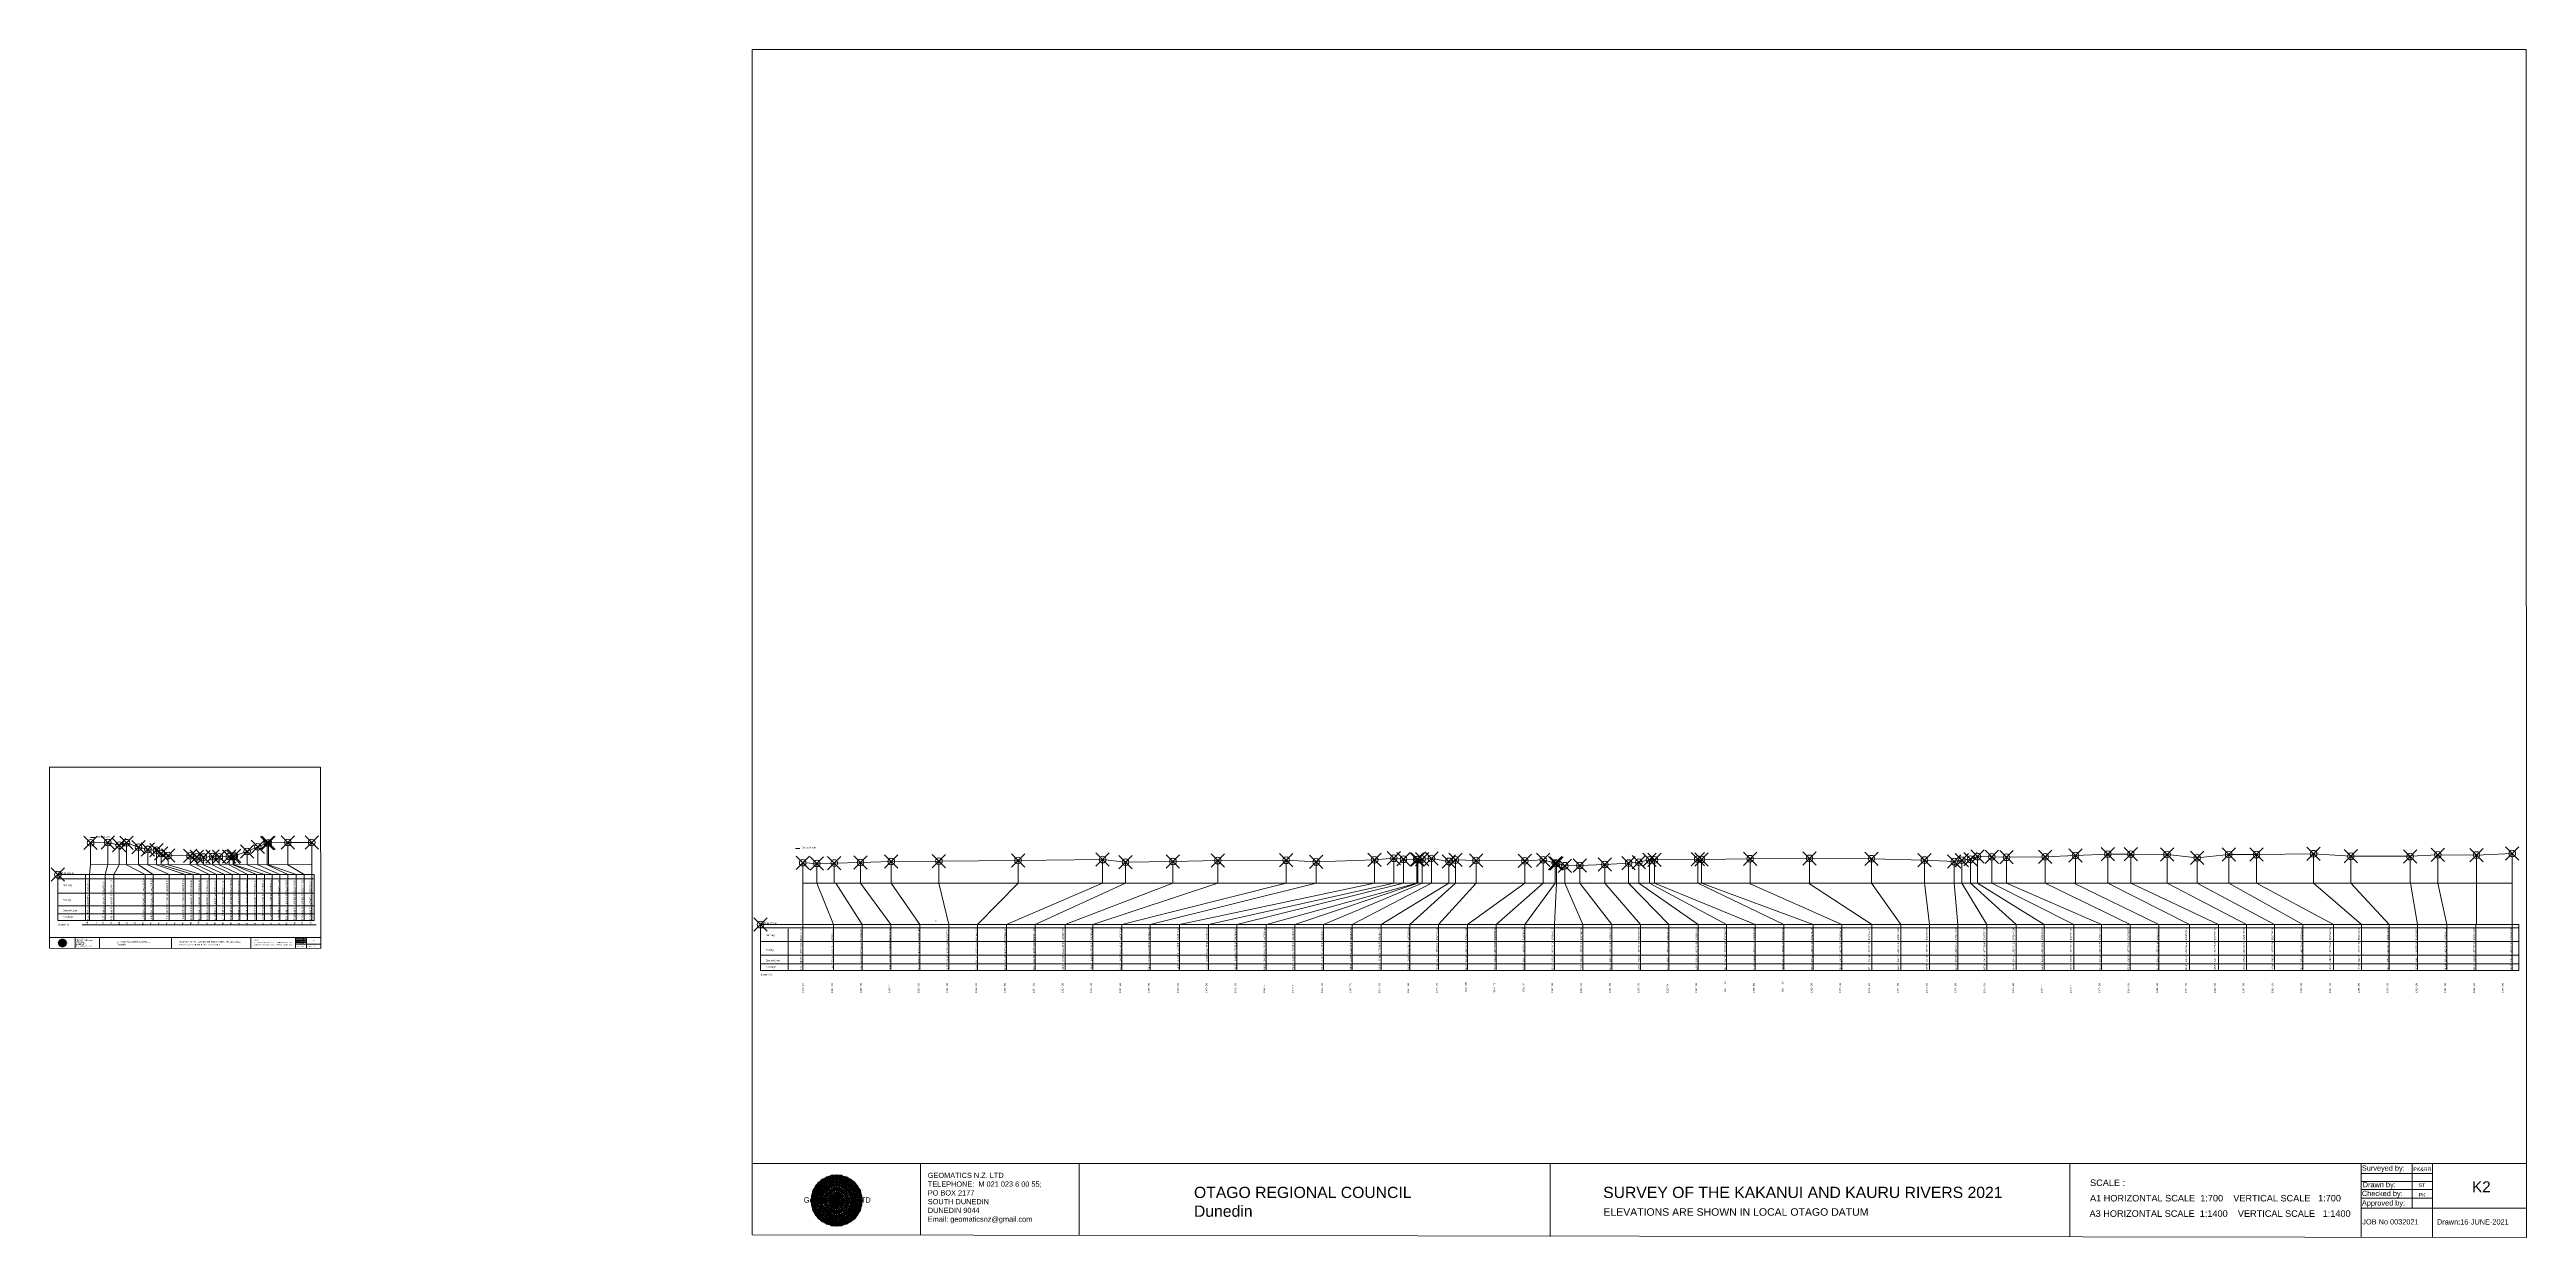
# Model space of a CAD drawing. Header units: millimetres. Extents: x -13548260 to 13046302109, y -19137686871 to 1424966580.
# Drawn here: x -13495314 to -12752264, y 81156 to 437525 of the extents above; entities that cross this region are included whole.
import ezdxf

# ---------------------------------------------------------------- set-up
doc = ezdxf.new("R2010")
doc.units = ezdxf.units.MM
doc.header["$PDMODE"] = 35
doc.header["$PDSIZE"] = 2000
doc.layers.get('0').update_dxf_attribs({"lineweight": 0})
doc.layers.add('CODE', color=50, linetype='Continuous', lineweight=0)
doc.layers.add('geo', color=7, linetype='Continuous', lineweight=0)
doc.styles.get("Standard").update_dxf_attribs({"font": 'arial.ttf'})

# ---------------------------------------------------------------- blocks, each defined once
blk = doc.blocks.new('Geomatics_Circle_SPT')
at = {"layer": 'geo', "color": 2, "linetype": 'Continuous', "lineweight": 0}
for p, q in [((0, 25.2), (-25.2, 0)), ((-24.7, 4.9), (-4.9, 24.7)), ((-24.7, -4.9), (4.9, 24.7)), ((-4.9, 24.7), (24.7, -4.9)), ((25.2, 0), (0, 25.2)), ((4.9, 24.7), (24.7, 4.9)), ((4.9, -24.7), (-24.7, 4.9)), ((-24.7, 0), (0, -24.7)), ((-9.7, 23.3), (-23.3, 9.6)), ((9.7, 23.3), (-23.3, -9.7)), ((-23.3, 9.7), (9.7, -23.3)), ((-21, 14), (-14, 21)), ((-21, -14), (14, 21)), ((14, -21), (-21, 14)), ((0, 0), (-17.8, 17.8)), ((0, 0), (-17.8, -17.8)), ((-14, 21), (21, -14)), ((21, 14), (-14, -21)), ((23.3, -9.7), (-9.7, 23.3)), ((-9.7, -23.3), (23.3, 9.7)), ((24.7, 4.9), (-4.9, -24.7)), ((0, 0), (17.8, 17.8)), ((0, 0), (17.8, -17.8)), ((0, -24.8), (25.2, 0)), ((23.3, 9.7), (9.7, 23.3)), ((14, 21), (21, 14)), ((17.8, 18.1), (17.8, 18.1)), ((-4.9, -24.7), (-24.7, -4.9)), ((-23.3, -9.7), (-9.7, -23.3)), ((-14, -21), (-21, -14)), ((-17.8, -17.8), (-17.8, -17.8)), ((24.7, -4.9), (4.9, -24.7)), ((9.7, -23.3), (23.3, -9.7)), ((21, -14), (14, -21)), ((18.1, -17.8), (18.1, -17.8)), ((4.9, -24.7), (4.9, -24.7))]:
    blk.add_line(p, q, dxfattribs=at)
at = {"layer": 'geo', "color": 1, "linetype": 'Continuous', "lineweight": 0}
for p, q in [((-4.9, 24.8), (-24.7, -4.9)), ((4.9, 24.7), (-24.7, 4.9)), ((-23.3, 9.7), (0, 25.2)), ((-23.3, -9.6), (0, 25.2)), ((4.9, 24.8), (-21, -14)), ((-4.9, 24.7), (-21, 14)), ((4.9, 24.7), (-14, 21)), ((-4.9, 24.7), (-14, -20.9)), ((-9.7, 23.3), (0, 25.2)), ((-9.7, -23.3), (0, 25.2)), ((0, 0), (-4.9, 24.7)), ((-4.9, 24.7), (-4.9, 24.7)), ((21, -14), (-4.9, 24.7)), ((24.8, 4.9), (-4.9, 24.7)), ((14, 21), (-4.9, 24.7)), ((-0.2, 25.1), (-0.2, 25.1)), ((0, 25.2), (9.7, -23.3)), ((0, 25.2), (23.3, -9.7)), ((0, 25.2), (23.3, 9.7)), ((0, 25.2), (9.7, 23.3)), ((0, 0), (4.9, 24.7)), ((21, 14), (4.9, 24.8)), ((14, -21), (4.9, 24.7)), ((24.7, -4.9), (4.9, 24.7)), ((4.9, 24.7), (4.9, 24.7)), ((-25.2, 0), (9.7, 23.3)), ((-25.2, 0), (-9.6, 23.3)), ((-25.2, 0), (23.3, 9.7)), ((-25.2, 0), (-23.3, 9.7)), ((-23.3, -9.7), (-25.2, 0)), ((-9.6, -23.3), (-25.2, 0)), ((9.7, -23.3), (-25.2, 0)), ((14, 21), (-24.7, -4.9)), ((-14, 21), (-24.7, 4.9)), ((21, 14), (-24.7, 4.9)), ((-21, 14), (-24.7, -4.9)), ((0, 0), (-24.7, 4.9)), ((-24.7, 4.9), (-21, -14)), ((-24.7, 4.9), (-4.9, -24.7)), ((-24.7, 4.9), (14, -21)), ((-24.7, 4.9), (-24.7, 4.9)), ((0, 0), (-24.7, -4.9)), ((-23.3, -9.6), (17.8, 17.8)), ((-23.3, 9.7), (-17.8, 17.9)), ((-23.3, -9.6), (-17.8, 17.9)), ((-23.3, 9.7), (17.8, 17.8)), ((-17.8, -17.8), (-23.3, 9.7)), ((0, -25.2), (-23.3, 9.7)), ((-23.3, 9.7), (17.8, -17.8)), ((-23.3, 9.7), (25.2, 0)), ((-23.3, 9.4), (-23.3, 9.4)), ((-23.3, -9.7), (25.2, 0)), ((14, 21), (-21, 14)), ((-14, 21), (-21, -14)), ((0, 0), (-21, 14)), ((-21, 14), (-14, -21)), ((-21, 14), (4.9, -24.7)), ((-21, 14), (-21, 14)), ((24.7, 4.9), (-21, 14)), ((0, 0), (-21, -14)), ((-17.9, 17.6), (-17.9, 17.6)), ((-17.8, 17.8), (9.7, 23.3)), ((-17.8, 17.8), (-9.6, 23.3)), ((-17.8, -17.8), (9.7, 23.3)), ((-17.8, -17.8), (-9.7, 23.3)), ((-9.7, -23.3), (-17.8, 17.8)), ((-17.8, 17.8), (9.7, -23.3)), ((-17.8, 17.8), (23.3, -9.6)), ((-17.8, 17.8), (23.3, 9.7)), ((-17.8, -17.8), (23.3, 9.7)), ((0, 0), (-14, 21)), ((-14, 21), (-4.9, -24.7)), ((-14, 21), (-14, 21)), ((24.7, -4.9), (-14, 21)), ((21, 14), (-14, 21)), ((-14, -21), (24.7, 4.9)), ((0, 0), (-14, -21)), ((-9.8, 23.1), (-9.8, 23.1)), ((-9.7, 23.3), (0, -25.2)), ((-9.6, 23.3), (17.8, -17.8)), ((-9.6, 23.3), (25.2, 0)), ((-9.6, 23.3), (17.8, 17.8)), ((-9.6, -23.3), (17.8, 17.9)), ((25.2, 0), (-9.6, -23.3)), ((-4.9, -24.7), (21, 14)), ((0, 0), (-4.9, -24.7)), ((0, -25.2), (9.7, 23.3)), ((0, 0), (14, 21)), ((0, 0), (21, 14)), ((23.3, 9.7), (0, -25.2)), ((0, 0), (24.8, 4.9)), ((0, 0), (4.9, -24.7)), ((0, 0), (14, -21)), ((0, 0), (21, -14)), ((0, 0), (24.8, -4.9)), ((4.9, -24.7), (14, 21)), ((4.9, -24.7), (24.7, 4.9)), ((9.4, 23.3), (9.4, 23.3)), ((9.7, 23.3), (17.8, -17.8)), ((9.7, 23.3), (25.2, 0)), ((9.7, 23.3), (17.8, 17.9)), ((17.8, 17.8), (9.7, -23.3)), ((25.2, 0), (9.7, -23.3)), ((21, -14), (14, 21)), ((24.7, 4.9), (14, 21)), ((14, 21), (14, 21)), ((14, -21), (21, 14)), ((17.6, 17.9), (17.6, 17.9)), ((17.8, 17.8), (23.3, -9.7)), ((17.8, 17.8), (23.3, 9.7)), ((23.3, 9.7), (17.8, -17.8)), ((24.7, -4.9), (21, 14)), ((21, 14), (21, 14)), ((21, -14), (24.7, 4.9)), ((23.1, 9.8), (23.1, 9.8)), ((23.3, 9.7), (25.2, 0)), ((25.2, 0), (23.3, -9.6)), ((24.7, 4.9), (24.7, 4.9)), ((25.1, 0.2), (25.1, 0.2)), ((-25.2, 0), (23.3, -9.7)), ((-25.1, -0.2), (-25.1, -0.2)), ((-24.7, -4.9), (-24.7, -4.9)), ((-24.7, -4.9), (-14, -21)), ((-24.7, -4.9), (4.9, -24.7)), ((-24.7, -4.9), (21, -14)), ((-17.8, -17.8), (-23.3, -9.7)), ((0, -25.2), (-23.3, -9.6)), ((17.8, -17.8), (-23.3, -9.6)), ((-23.1, -9.8), (-23.1, -9.8)), ((-21, -14), (24.7, -4.9)), ((-21, -14), (-21, -14)), ((-21, -14), (-4.9, -24.7)), ((-21, -14), (14, -21)), ((23.3, -9.7), (-17.8, -17.8)), ((-9.6, -23.3), (-17.8, -17.8)), ((9.7, -23.3), (-17.8, -17.8)), ((-17.6, -17.9), (-17.6, -17.9)), ((-14, -21), (21, -14)), ((-14, -21), (-14, -21)), ((-14, -21), (4.9, -24.7)), ((17.8, -17.8), (-9.7, -23.3)), ((0, -25.2), (-9.7, -23.3)), ((-9.4, -23.3), (-9.4, -23.3)), ((-4.9, -24.7), (24.7, -4.9)), ((-4.9, -24.7), (14, -21)), ((23.3, -9.6), (0, -25.2)), ((9.7, -23.3), (0, -25.2)), ((4.9, -24.7), (21, -14)), ((17.8, -17.8), (9.7, -23.3)), ((9.8, -23.1), (9.8, -23.1)), ((14, -21), (24.7, -4.9)), ((14, -21), (14, -21)), ((23.3, -9.6), (17.8, -17.8)), ((17.9, -17.6), (17.9, -17.6)), ((21, -14), (21, -14)), ((23.3, -9.4), (23.3, -9.4)), ((24.7, -4.9), (24.7, -4.9)), ((-4.9, -24.7), (-4.9, -24.7)), ((0.2, -25.1), (0.2, -25.1)), ((4.9, -24.7), (4.9, -24.7))]:
    blk.add_line(p, q, dxfattribs=at)
at = {"layer": 'geo', "color": 114, "linetype": 'Continuous', "lineweight": 0}
for p, q in [((-20.9, 14), (4.9, 24.7)), ((0, 25.2), (-17.8, 17.8)), ((-14, 21), (-4.9, 24.7)), ((-4.9, 24.7), (14, -21)), ((17.8, -17.8), (0, 25.2)), ((4.9, 24.7), (21, -14)), ((17.9, 17.8), (-25.2, 0)), ((-24.7, 4.9), (14, 21)), ((-24.7, -4.9), (21, 14)), ((-14, -21), (-24.7, 4.9)), ((9.7, 23.3), (-23.3, 9.7)), ((0, 0), (-23.3, 9.7)), ((-23.3, 9.7), (-9.7, -23.3)), ((0, 0), (-23.3, -9.7)), ((-4.9, -24.7), (-21, 14)), ((24.8, 4.9), (-20.9, -14)), ((-17.8, 17.8), (0, -25.2)), ((4.9, -24.7), (-14, 21)), ((0, 0), (-9.7, 23.3)), ((0, 0), (-9.7, -23.3)), ((0, 0), (9.7, 23.3)), ((0, 0), (23.3, 9.7)), ((0, 0), (9.7, -23.3)), ((0, 0), (23.3, -9.7)), ((23.3, -9.7), (9.7, 23.3)), ((14, 21), (24.7, -4.9)), ((25.2, 0), (17.8, 17.8)), ((21, 14), (24.7, 4.9)), ((-25.2, 0), (-17.8, -17.8)), ((-21, -14), (-24.7, -4.9)), ((-17.8, -17.8), (25.2, 0)), ((24.8, -4.9), (-14, -21)), ((-9.6, -23.3), (23.3, -9.7)), ((21, -14), (-4.9, -24.8)), ((0, -25.2), (17.9, -17.8)), ((14, -21), (4.9, -24.8))]:
    blk.add_line(p, q, dxfattribs=at)
at = {"layer": 'geo', "color": 250, "linetype": 'Continuous', "lineweight": 0}
for p, q in [((-4.9, 24.7), (4.9, 24.7)), ((-4.9, 24.7), (-4.9, -24.7)), ((0, 0), (0, 25.2)), ((4.9, 24.7), (4.9, -24.7)), ((0, 0), (-25.2, 0)), ((24.7, 4.9), (-24.7, 4.9)), ((-24.7, 4.9), (-24.7, -4.9)), ((-23.3, 9.7), (23.3, 9.7)), ((-23.3, 9.7), (-23.3, 9.7)), ((-23.3, -9.7), (-23.3, 9.7)), ((21, 14), (-21, 14)), ((-21, 14), (-21, -14)), ((-17.8, 17.8), (17.8, 17.8)), ((-17.8, -17.8), (-17.8, 17.8)), ((-14, 21), (-14, 21)), ((14, 21), (-14, 21)), ((-14, 20.9), (-14, -21)), ((-9.7, 23.3), (9.7, 23.3)), ((-9.7, -23.3), (-9.7, 23.3)), ((0, 0), (0, -25.2)), ((0, 0), (25.2, 0)), ((9.7, -23.3), (9.7, 23.3)), ((14, 21), (14, -21)), ((17.8, -17.8), (17.8, 17.8)), ((21, 14), (21, 14)), ((21, -14), (21, 14)), ((23.3, 9.7), (23.3, -9.7)), ((24.7, 4.9), (24.7, 4.9)), ((24.7, -4.9), (24.7, 4.9)), ((-24.7, -4.9), (24.7, -4.9)), ((23.3, -9.7), (-23.3, -9.7)), ((-21, -14), (21, -14)), ((17.8, -17.8), (-17.8, -17.8)), ((-14, -21), (14, -21)), ((9.7, -23.3), (-9.7, -23.3)), ((-4.9, -24.7), (4.9, -24.7))]:
    blk.add_line(p, q, dxfattribs=at)
blk = doc.blocks.new('GeomaticsNZ TITLE BLOCK')
at = {"color": 7, "linetype": 'Continuous', "lineweight": 0}
for p, q in [((0, 94.9), (0, 1579.2)), ((0, 1579.2), (2363.4, 1579.2)), ((2363.4, 1579.2), (2364, 94.9)), ((2364, 94.9), (0, 94.9)), ((0, 94.9), (0, 0)), ((15.9, 94.9), (2364, 94.9)), ((224.3, 95.2), (224.3, -0.3)), ((2364, 94.9), (382.6, 94.9)), ((435.8, 95.2), (435.8, -0.7)), ((1063.4, 94.9), (1063.4, -2.4)), ((1755.4, 94.9), (1755.4, -2.6)), ((2143.9, 94.9), (2143.7, -3)), ((2143.9, 81.9), (2238.6, 81.7)), ((2143.9, 71), (2238.6, 71)), ((2211.5, 94.9), (2211.5, 36.1)), ((2238.6, 94.8), (2238.6, -3.2)), ((2364, -3.5), (2364, 94.9)), ((2143.6, 60.4), (2238.6, 60.4)), ((2143.8, 48.6), (2238.6, 48.6)), ((2143.8, 35.4), (2364, 35.3)), ((0, 0), (2364, -3.5))]:
    blk.add_line(p, q, dxfattribs=at)
at = {"color": 7, "linetype": 'Continuous', "lineweight": 0, "xscale": 1.36, "yscale": 1.36, "zscale": 1.36}
blk.add_blockref('Geomatics_Circle_SPT', (112.4, 45.7), dxfattribs=at)
at = {"color": 7, "linetype": 'Continuous', "lineweight": 0}
for s, p in [('PK&RR', (2213.2, 84.8)), ('ST', (2220.3, 63.6)), ('PK', (2220.4, 50.6))]:
    blk.add_text(s, height=5, dxfattribs=at).set_placement(p)
at = {"color": 7, "linetype": 'Continuous', "lineweight": 0, "attachment_point": 1}
for s, width, heights, insert, char_height in [('{\\C256;GEOMATICS N.Z. LTD                   \\PTELEPHONE:  M 021 023 6 00 55;\\PPO BOX 2177\\PSOUTH DUNEDIN\\PDUNEDIN 9044\\PEmail: geomaticsnz@gmail.com}', 3535.727, [94.7], (234, 82.7), 7), ('{\\C256;Surveyed by:}', 3535.727, [0], (2144.7, 92.4), 7), ('{\\C256;Drawn by:}', 3535.727, [0], (2145.8, 70.4), 7), ('{\\C256;Geomatics N.Z. LTD                   }', 125.079, [15.8], (68.8, 49.9), 7), ('{\\C256;OTAGO REGIONAL COUNCIL\\PDunedin}', 3535.727, [0], (588.6, 64), 15), ('{\\C256;SURVEY OF THE KAKANUI AND KAURU RIVERS 2021}', 3535.727, [0], (1133.8, 64), 15), ('{\\C256;ELEVATIONS ARE SHOWN IN LOCAL OTAGO DATUM}', 3535.727, [0], (1134.1, 35.4), 10), ('{\\C256;Approved by:}', 3535.727, [0], (2144.7, 45.9), 7), ('{\\C256;Checked by:}', 3535.727, [0], (2144.7, 58.6), 7), ('{\\C256;JOB No 0032021}', 3535.727, [0], (2145.3, 20.8), 7), ('{\\C256;Drawn:16-JUNE-2021}', 3535.727, [0], (2244.7, 20.7), 7)]:
    blk.add_mtext_dynamic_manual_height_columns(s, width=width, gutter_width=159, heights=heights, dxfattribs=dict(at, insert=insert, char_height=char_height))

msp = doc.modelspace()

# ---------------------------------------------------------------- linework, layer by layer
at = {"color": 1, "linetype": 'Continuous', "lineweight": 0}
for p, q in [((-13482982.368, 201117.888), (-13481690.402, 201117.888)), ((-13271569.772, 197874.728), (-13270277.805, 197874.728))]:
    msp.add_line(p, q, dxfattribs=at)
at = {"color": 7, "lineweight": 0}
for p, q in [((-13482979.753, 199542), (-13482979.753, 192909.399)), ((-13477859.364, 199663), (-13477859.364, 193030.399)), ((-13474379.16, 198853), (-13474379.16, 192909.399)), ((-13472208.491, 199573), (-13472208.491, 192909.399)), ((-13468602.125, 198233), (-13468602.125, 192909.399)), ((-13465784.947, 197573), (-13465784.947, 192909.399)), ((-13463233.527, 197343), (-13463233.527, 192909.399)), ((-13461812.971, 196333), (-13461812.971, 192909.399)), ((-13459718.821, 195744), (-13459718.821, 192909.399)), ((-13453157.092, 195664), (-13453157.092, 192909.399)), ((-13451149.97, 195344), (-13451149.97, 192909.399)), ((-13449125.327, 195284), (-13449125.327, 192909.399)), ((-13446430.055, 195394), (-13446430.055, 192909.399)), ((-13444382.608, 195324), (-13444382.608, 192909.399)), ((-13441439.652, 195414), (-13441439.652, 192909.399)), ((-13440190.781, 195355), (-13440190.781, 192909.399)), ((-13439889.756, 195664), (-13439889.756, 192909.399)), ((-13436028.386, 196915), (-13436028.386, 192909.399)), ((-13432828.629, 198335), (-13432828.629, 192909.399)), ((-13430017.115, 199435), (-13430017.115, 192909.399)), ((-13429673.578, 199535), (-13429673.578, 192902.399)), ((-13423840.946, 199655), (-13423840.946, 192909.399)), ((-13416670.16, 199646), (-13416670.16, 176248.305)), ((-13416670.16, 199646), (-13416670.16, 193013.399)), ((-12756518.763, 196339), (-12756518.763, 161248.305)), ((-13482979.753, 192909.399), (-13483305.51, 189999.998)), ((-13483305.51, 176248.305), (-13483305.51, 189999.998)), ((-13482979.753, 192909.399), (-13416670.16, 193013.399)), ((-13477859.364, 193030.399), (-13478650.392, 189999.998)), ((-13478650.392, 176248.305), (-13478650.392, 189999.998)), ((-13474379.16, 192909.399), (-13476066.638, 189999.998)), ((-13476066.638, 176248.305), (-13476066.638, 189999.998)), ((-13472208.491, 192909.399), (-13466668.739, 189999.998)), ((-13468602.125, 192909.399), (-13464226.228, 189999.998)), ((-13466668.739, 176248.305), (-13466668.739, 189999.998)), ((-13465784.947, 192909.399), (-13459440.564, 189999.998)), ((-13464226.228, 176248.305), (-13464226.228, 189999.998)), ((-13463233.527, 192909.399), (-13454654.901, 189999.998)), ((-13461812.971, 192909.399), (-13452251.339, 189999.998)), ((-13459718.821, 192909.399), (-13449889.02, 189999.998)), ((-13459440.564, 176248.305), (-13459440.564, 189999.998)), ((-13454654.901, 176248.305), (-13454654.901, 189999.998)), ((-13453157.092, 192909.399), (-13447414.522, 189999.998)), ((-13452251.339, 176248.305), (-13452251.339, 189999.998)), ((-13451149.97, 192909.399), (-13445246.748, 189999.998)), ((-13449889.02, 176248.305), (-13449889.02, 189999.998)), ((-13449125.327, 192909.399), (-13442852.087, 189999.998)), ((-13447414.522, 176248.305), (-13447414.522, 189999.998)), ((-13446430.055, 192909.399), (-13440511.239, 189999.998)), ((-13446430.055, 188762.687), (-13446430.055, 188761.399)), ((-13445246.748, 176248.305), (-13445246.748, 189999.998)), ((-13444382.608, 192909.399), (-13438183.846, 189999.998)), ((-13442852.087, 176248.305), (-13442852.087, 189999.998)), ((-13441439.652, 192909.399), (-13435879.758, 189999.998)), ((-13440511.239, 176248.305), (-13440511.239, 189999.998)), ((-13440190.781, 192909.399), (-13433273.091, 189999.998)), ((-13440190.781, 188762.687), (-13440190.781, 188722.399)), ((-13439889.756, 192909.399), (-13430828.497, 189999.998)), ((-13438183.846, 176248.305), (-13438183.846, 189999.998)), ((-13436028.386, 192909.399), (-13428505.458, 189999.998)), ((-13435879.758, 176248.305), (-13435879.758, 189999.998)), ((-13433273.091, 176248.305), (-13433273.091, 189999.998)), ((-13432828.629, 192909.399), (-13426223.801, 189999.998)), ((-13430828.497, 176248.305), (-13430828.497, 189999.998)), ((-13430017.115, 192909.399), (-13423876.439, 189999.998)), ((-13429673.578, 192902.399), (-13421328.304, 189999.998)), ((-13428505.458, 176248.305), (-13428505.458, 189999.998)), ((-13426223.801, 176248.305), (-13426223.801, 189999.998)), ((-13423876.439, 176248.305), (-13423876.439, 189999.998)), ((-13423840.946, 192909.399), (-13418930.688, 189999.998)), ((-13421328.304, 176248.305), (-13421328.304, 189999.998)), ((-13418930.688, 176248.305), (-13418930.688, 189999.998)), ((-13269372.546, 187478.645), (-12756518.763, 187478.645)), ((-13265116.631, 187478.645), (-13260148.105, 175000)), ((-13259432.599, 187478.645), (-13251517, 175000)), ((-13252037.302, 187478.645), (-13242887.228, 175000)), ((-13242798.891, 187478.645), (-13234215.893, 175000)), ((-13228499.915, 187478.645), (-13225518.457, 175000)), ((-13204784.842, 187478.645), (-13216922.693, 175000)), ((-13179390.1, 187478.645), (-13208239.952, 175000)), ((-13172551.382, 187478.645), (-13199673.282, 175000)), ((-13158298.411, 187478.645), (-13190685.499, 175000)), ((-13144858.091, 187478.645), (-13182369.721, 175000)), ((-13124319.682, 187478.645), (-13173680.96, 175000)), ((-13115356.82, 187478.645), (-13165090.364, 175000)), ((-13097807.465, 187478.645), (-13156347.74, 175000)), ((-13092018.105, 187478.645), (-13147588.804, 175000)), ((-13089140.478, 187478.645), (-13139119.228, 175000)), ((-13085179.554, 187478.645), (-13130251.083, 175000)), ((-13084792.79, 187478.645), (-13121755.364, 175000)), ((-13083526.173, 187478.645), (-13113179.572, 175000)), ((-13080788.881, 187478.645), (-13104531.353, 175000)), ((-13075555.628, 187478.645), (-13095884.812, 175000)), ((-13073569.937, 187478.645), (-13087262.939, 175000)), ((-13067383.779, 187478.645), (-13078599.748, 175000)), ((-13052718.298, 187478.645), (-13069928.067, 175000)), ((-13047250.191, 187478.645), (-13061311.447, 175000)), ((-13043617.47, 187478.645), (-13052705.684, 175000)), ((-13043193.582, 187478.645), (-13043867.332, 175000)), ((-13040753.127, 187478.645), (-13035294.794, 175000)), ((-13036247.209, 187478.645), (-13026622.583, 175000)), ((-13028749.882, 187478.645), (-13018083.269, 175000)), ((-13021598.191, 187478.645), (-13009516.953, 175000)), ((-13018532.952, 187478.645), (-13000747.791, 175000)), ((-13015316.862, 187478.645), (-12992224.445, 175000)), ((-13013862.861, 187478.645), (-12983607.537, 175000)), ((-13000876.319, 187478.645), (-12975029.604, 175000)), ((-12999766.291, 187478.645), (-12966279.005, 175000)), ((-12985152.791, 187204.384), (-12957600.184, 175000)), ((-12967334.326, 187204.384), (-12948693.621, 175000)), ((-12948746.314, 187478.645), (-12939926.01, 175000)), ((-12932876.297, 187496.641), (-12931319.767, 175000)), ((-12923922.859, 187478.645), (-12922848.159, 175000)), ((-12921610.707, 187478.645), (-12914162.602, 175000)), ((-12919067.827, 187478.645), (-12905315.204, 175000)), ((-12916935.321, 187478.645), (-12896953.327, 175000)), ((-12912658.983, 187478.645), (-12887998.036, 175000)), ((-12908226.178, 187478.645), (-12879759.608, 175000)), ((-12896638.003, 187478.645), (-12871110.479, 175000)), ((-12888031.547, 187478.645), (-12862524.933, 175000)), ((-12877845.559, 187478.645), (-12853317.915, 175000)), ((-12870923.07, 187478.645), (-12844655.693, 175000)), ((-12860093.55, 187478.645), (-12836265.87, 175000)), ((-12851061.6, 187476.384), (-12827821.56, 175000)), ((-12841593.087, 187478.645), (-12819322.781, 175000)), ((-12833240.428, 187478.645), (-12810115.763, 175000)), ((-12816118.884, 187478.645), (-12801725.939, 175000)), ((-12804942.815, 187478.645), (-12793411.645, 175000)), ((-12787065.672, 187478.645), (-12784910.269, 175000)), ((-12778861.531, 187478.645), (-12776114.963, 175000)), ((-12767239.686, 187478.645), (-12767239.686, 175000))]:
    msp.add_line(p, q, dxfattribs=at)
at = {"color": 7, "linetype": 'Continuous', "lineweight": 0}
for p, q in [((-13269372.546, 193520), (-13269372.546, 161248.305)), ((-13265116.631, 193350), (-13265116.631, 187478.645)), ((-13259887.468, 193490), (-13259887.468, 187478.645)), ((-13252037.302, 193640), (-13252037.302, 187478.645)), ((-13242798.891, 193970), (-13242798.891, 187478.645)), ((-13228499.915, 194061), (-13228499.915, 187478.645)), ((-13204784.842, 194221), (-13204784.842, 187478.645)), ((-13179390.1, 194501), (-13179390.1, 187478.645)), ((-13172551.382, 193752), (-13172551.382, 187478.645)), ((-13158298.411, 193962), (-13158298.411, 187478.645)), ((-13144858.091, 194212), (-13144858.091, 187478.645)), ((-13124319.682, 194312), (-13124319.682, 187478.645)), ((-13115356.82, 193813), (-13115356.82, 187478.645)), ((-13097807.465, 194433), (-13097807.465, 187478.645)), ((-13092018.105, 194893), (-13092018.105, 187478.645)), ((-13089140.478, 194613), (-13089140.478, 187478.645)), ((-13085179.554, 194513), (-13085179.554, 187478.645)), ((-13084792.79, 194503), (-13084792.79, 187478.645)), ((-13083526.173, 194643), (-13083526.173, 187478.645)), ((-13080788.881, 194853), (-13080788.881, 187478.645)), ((-13075555.628, 193983), (-13075555.628, 187478.645)), ((-13073569.937, 194393), (-13073569.937, 187478.645)), ((-13067383.779, 194243), (-13067383.779, 187478.645)), ((-13052718.298, 194143), (-13052718.298, 187478.645)), ((-13047250.191, 194433), (-13047250.191, 187478.645)), ((-13043617.47, 193483), (-13043617.47, 187478.645)), ((-13043193.582, 193314), (-13043193.582, 187478.645)), ((-13021598.191, 193484), (-13021598.191, 187478.645)), ((-13018532.952, 193744), (-13018532.952, 187478.645)), ((-13015316.862, 194394), (-13015316.862, 187478.645)), ((-13013862.861, 194464), (-13013862.861, 187478.645)), ((-13000876.319, 194645), (-13000876.319, 187478.645)), ((-12999766.291, 194525), (-12999766.291, 187478.645)), ((-12985152.791, 194775), (-12985152.791, 187204.384)), ((-12967334.326, 194775), (-12967334.326, 187204.384)), ((-12948746.314, 194785), (-12948746.314, 187478.645)), ((-12932876.297, 194376), (-12932876.297, 187478.645)), ((-12923922.859, 193896), (-12923922.859, 187478.645)), ((-12921610.707, 194316), (-12921610.707, 187478.645)), ((-12919067.827, 194606), (-12919067.827, 187478.645)), ((-12916935.321, 195396), (-12916935.321, 187478.645)), ((-12912658.983, 195356), (-12912658.983, 187478.645)), ((-12908226.178, 195196), (-12908226.178, 187478.645)), ((-12896638.003, 195316), (-12896638.003, 187478.645)), ((-12887554.708, 195736), (-12887554.708, 187478.645)), ((-12877845.559, 196147), (-12877845.559, 187478.645)), ((-12870923.07, 196167), (-12870923.07, 187478.645)), ((-12860093.55, 196057), (-12860093.55, 187478.645)), ((-12851061.6, 195047), (-12851061.6, 187476.384)), ((-12841593.087, 196017), (-12841593.087, 187478.645)), ((-12833240.428, 196007), (-12833240.428, 187478.645)), ((-12816118.884, 196278), (-12816118.884, 187478.645)), ((-12804942.815, 195498), (-12804942.815, 187478.645)), ((-12787192.102, 195408), (-12787192.102, 187478.645)), ((-12778861.531, 195918), (-12778861.531, 187478.645)), ((-12767239.686, 195889), (-12767239.686, 187478.645)), ((-13492794.018, 190000), (-13492794.018, 176248.305)), ((-13492794.018, 188762.687), (-13415937.685, 188762.687)), ((-13492794.008, 189999.998), (-13415937.676, 189999.998)), ((-13484525.49, 176248.316), (-13484525.49, 190000.009)), ((-13415937.685, 176248.305), (-13415937.685, 189999.998)), ((-13040753.127, 192674), (-13040753.127, 187478.645)), ((-13036247.209, 192734), (-13036247.209, 187478.645)), ((-13028749.882, 193024), (-13028749.882, 187478.645)), ((-13492794.018, 184471.165), (-13415937.685, 184471.165)), ((-13492794.018, 180644.524), (-13415937.685, 180644.524)), ((-13492794.018, 178283.079), (-13415937.685, 178283.079)), ((-13492794.018, 176248.305), (-13415937.685, 176248.305)), ((-13282005.006, 175000), (-13282005.006, 161248.305)), ((-13282005.006, 175000), (-12754550.829, 175000)), ((-13282005.006, 174076.552), (-12754550.829, 174076.552)), ((-13273736.478, 161248.316), (-13273736.478, 173762.687)), ((-13260148.105, 161248.305), (-13260148.105, 175000)), ((-13251517, 161248.305), (-13251517, 175000)), ((-13242887.228, 161248.305), (-13242887.228, 175000)), ((-13235641.043, 176108.439), (-13235641.043, 176107.151)), ((-13234215.893, 161248.305), (-13234215.893, 175000)), ((-13229401.77, 176108.439), (-13229401.77, 176068.151)), ((-13225518.457, 161248.305), (-13225518.457, 175000)), ((-13216922.693, 161248.305), (-13216922.693, 175000)), ((-13208239.952, 161248.305), (-13208239.952, 175000)), ((-13199673.282, 161248.305), (-13199673.282, 175000)), ((-13190685.499, 161248.305), (-13190685.499, 175000)), ((-13182369.721, 161248.305), (-13182369.721, 175000)), ((-13173680.96, 161248.305), (-13173680.96, 175000)), ((-13165090.364, 161248.305), (-13165090.364, 175000)), ((-13156347.74, 161248.305), (-13156347.74, 175000)), ((-13147588.804, 161248.305), (-13147588.804, 175000)), ((-13139119.228, 161248.305), (-13139119.228, 175000)), ((-13130386.03, 161248.305), (-13130386.03, 175000)), ((-13121755.364, 161248.305), (-13121755.364, 175000)), ((-13113179.572, 161248.305), (-13113179.572, 175000)), ((-13104531.353, 161248.305), (-13104531.353, 175000)), ((-13095884.812, 161248.305), (-13095884.812, 175000)), ((-13087262.939, 161248.305), (-13087262.939, 175000)), ((-13078599.748, 161248.305), (-13078599.748, 175000)), ((-13069928.067, 161248.305), (-13069928.067, 175000)), ((-13061311.447, 161248.305), (-13061311.447, 175000)), ((-13052705.684, 161248.305), (-13052705.684, 175000)), ((-13043867.332, 161248.305), (-13043867.332, 175000)), ((-13035294.794, 161248.305), (-13035294.794, 175000)), ((-13026622.583, 161248.305), (-13026622.583, 175000)), ((-13018083.269, 161248.305), (-13018083.269, 175000)), ((-13009516.953, 161248.305), (-13009516.953, 175000)), ((-13000747.791, 161248.305), (-13000747.791, 175000)), ((-12992224.445, 161248.305), (-12992224.445, 175000)), ((-12983607.537, 161248.305), (-12983607.537, 175000)), ((-12975029.604, 161248.305), (-12975029.604, 175000)), ((-12966279.005, 161248.305), (-12966279.005, 175000)), ((-12957600.184, 161248.305), (-12957600.184, 175000)), ((-12948693.621, 161248.305), (-12948693.621, 175000)), ((-12939926.01, 161248.305), (-12939926.01, 175000)), ((-12931319.767, 161248.305), (-12931319.767, 175000)), ((-12922848.159, 161248.305), (-12922848.159, 175000)), ((-12914162.602, 161248.305), (-12914162.602, 175000)), ((-12905315.204, 161248.305), (-12905315.204, 175000)), ((-12896953.327, 161248.305), (-12896953.327, 175000)), ((-12887998.036, 161248.305), (-12887998.036, 175000)), ((-12879759.608, 161248.305), (-12879759.608, 175000)), ((-12871110.479, 161248.305), (-12871110.479, 175000)), ((-12862524.933, 161248.305), (-12862524.933, 175000)), ((-12853317.915, 161248.305), (-12853317.915, 175000)), ((-12844655.693, 161248.305), (-12844655.693, 175000)), ((-12836265.87, 161248.305), (-12836265.87, 175000)), ((-12827821.56, 161248.305), (-12827821.56, 175000)), ((-12819322.781, 161248.305), (-12819322.781, 175000)), ((-12810115.763, 161248.305), (-12810115.763, 175000)), ((-12801725.939, 161248.305), (-12801725.939, 175000)), ((-12793411.645, 161248.305), (-12793411.645, 175000)), ((-12784910.269, 161248.305), (-12784910.269, 175000)), ((-12776114.963, 161248.305), (-12776114.963, 175000)), ((-12767462.799, 161248.305), (-12767462.799, 175000)), ((-12754550.829, 175000), (-12754550.829, 161248.305)), ((-13282005.006, 169946.779), (-12754550.829, 169946.779)), ((-13282005.006, 165885.475), (-12754550.829, 165885.475)), ((-13282005.006, 163283.079), (-12754550.829, 163283.079)), ((-13282005.006, 161248.305), (-12754550.829, 161248.305))]:
    msp.add_line(p, q, dxfattribs=at)
at = {"color": 240, "lineweight": 0, "true_color": 0xed1f24}
msp.add_lwpolyline([(-13482979.753, 199542), (-13477859.364, 199663), (-13474379.16, 198853), (-13472208.491, 199573), (-13468602.125, 198233), (-13465784.947, 197573), (-13463233.527, 197343), (-13461812.971, 196333), (-13459718.821, 195744), (-13453157.092, 195664), (-13451149.97, 195344), (-13449125.327, 195284), (-13446430.055, 195394), (-13444382.608, 195324), (-13441439.652, 195414), (-13440190.781, 195355), (-13439889.756, 195664), (-13436028.386, 196915), (-13432828.629, 198335), (-13430017.115, 199435), (-13429673.578, 199535), (-13423840.946, 199655), (-13416670.16, 199646)], dxfattribs=at)
at = {"color": 1}
msp.add_lwpolyline([(-13269372.546, 193520), (-13265116.631, 193350), (-13259887.468, 193490), (-13252037.302, 193640), (-13242798.891, 193970), (-13228499.915, 194061), (-13204784.842, 194221), (-13179390.1, 194501), (-13172551.382, 193752), (-13158298.411, 193962), (-13144858.091, 194212), (-13124319.682, 194312), (-13115356.82, 193813), (-13097807.465, 194433), (-13092018.105, 194893), (-13089140.478, 194613), (-13085179.554, 194513), (-13084792.79, 194513), (-13083526.173, 194643), (-13080788.881, 194853), (-13075555.628, 193983), (-13073569.937, 194393), (-13067383.779, 194243), (-13052718.298, 194143), (-13047250.191, 194433), (-13043617.47, 193483), (-13043193.582, 193314), (-13040753.127, 192674), (-13036247.209, 192734), (-13028749.882, 193024), (-13021598.191, 193484), (-13018532.952, 193744), (-13015316.862, 194394), (-13013862.861, 194464), (-13000876.319, 194645), (-12999766.291, 194525), (-12985152.791, 194775), (-12967334.326, 194875), (-12948746.314, 194785), (-12932876.297, 194376), (-12923922.859, 193896), (-12921610.707, 194316), (-12919067.827, 194606), (-12916935.321, 195396), (-12912658.983, 195356), (-12908226.178, 195196), (-12896638.003, 195316), (-12887554.708, 195736), (-12877845.559, 196147), (-12870923.07, 196167), (-12860093.55, 196057), (-12851061.6, 195047), (-12841593.087, 196017), (-12833240.428, 196017), (-12816118.884, 196278), (-12804942.815, 195498), (-12787192.102, 195498), (-12778861.531, 195918), (-12767239.686, 195889), (-12756518.763, 196339)], dxfattribs=at)
at = {"color": 7, "lineweight": 0}
for p in [(-13482979.753, 199542), (-13477859.364, 199663), (-13474379.16, 198853), (-13472208.491, 199573), (-13430017.115, 199435), (-13429673.578, 199535), (-13423840.946, 199655), (-13416670.16, 199646), (-13468602.125, 198233), (-13465784.947, 197573), (-13463233.527, 197343), (-13461812.971, 196333), (-13459718.821, 195744), (-13453157.092, 195664), (-13451149.97, 195344), (-13449125.327, 195284), (-13446430.055, 195394), (-13444382.608, 195324), (-13441439.652, 195414), (-13440190.781, 195355), (-13439889.756, 195664), (-13436028.386, 196915), (-13432828.629, 198335), (-12756518.763, 196339)]:
    msp.add_point(p, dxfattribs=at)
at = {"color": 7, "linetype": 'Continuous', "lineweight": 0}
for p in [(-13269372.546, 193520), (-13265116.631, 193350), (-13259887.468, 193490), (-13252037.302, 193640), (-13242798.891, 193970), (-13228499.915, 194061), (-13204784.842, 194221), (-13179390.1, 194501), (-13172551.382, 193752), (-13158298.411, 193962), (-13144858.091, 194212), (-13124319.682, 194312), (-13115356.82, 193813), (-13097807.465, 194433), (-13092018.105, 194893), (-13089140.478, 194613), (-13085179.554, 194513), (-13084792.79, 194503), (-13083526.173, 194643), (-13080788.881, 194853), (-13075555.628, 193983), (-13073569.937, 194393), (-13067383.779, 194243), (-13052718.298, 194143), (-13047250.191, 194433), (-13043617.47, 193483), (-13043193.582, 193314), (-13040753.127, 192674), (-13036247.209, 192734), (-13028749.882, 193024), (-13021598.191, 193484), (-13018532.952, 193744), (-13015316.862, 194394), (-13013862.861, 194464), (-13000876.319, 194645), (-12999766.291, 194525), (-12985152.791, 194775), (-12967334.326, 194875), (-12948746.314, 194785), (-12932876.297, 194376), (-12923922.859, 193896), (-12921610.707, 194316), (-12919067.827, 194606), (-12916935.321, 195396), (-12912658.983, 195356), (-12908226.178, 195196), (-12896638.003, 195316), (-12887554.708, 195736), (-12877845.559, 196147), (-12870923.07, 196167), (-12860093.55, 196057), (-12851061.6, 195047), (-12841593.087, 196017), (-12833240.428, 196007), (-12816118.884, 196278), (-12804942.815, 195498), (-12787192.102, 195408), (-12778861.531, 195918), (-12767239.686, 195889), (-13492794.018, 189999.998), (-13282005.006, 174999.998)]:
    msp.add_point(p, dxfattribs=at)
at = {"layer": 'CODE'}
msp.add_line((-13485518.843, 174944.556), (-13415315.288, 174944.556), dxfattribs=at)

# ---------------------------------------------------------------- block references
at = {"color": 7, "linetype": 'Continuous', "lineweight": 0}
for p, xscale, yscale, zscale in [((-13284525.217, 81953.404), 225.1542332151227, 225.1542332151227, 225.1542332151227), ((-13495314.228, 167925.437), 34.41290447856466, 34.41290447856466, 34.41290447856466)]:
    msp.add_blockref('GeomaticsNZ TITLE BLOCK', p, dxfattribs=dict(at, xscale=xscale, yscale=yscale, zscale=zscale))

# ---------------------------------------------------------------- texts
at = {"linetype": 'Continuous', "lineweight": 0}
for p in [(-13481087.227, 201095.684), (-13269674.63, 197852.524)]:
    msp.add_text('Ground Level', height=500, dxfattribs=at).set_placement(p)
at = {"color": 7, "linetype": 'Continuous', "lineweight": 0}
for s, height, p in [('DATUM 190.00', 500, (-13492794.007, 190146.766)), ('Northing', 500, (-13491267.759, 186560.657)), ('Ground Level', 500, (-13491251.729, 178997.626)), ('Easting', 500, (-13491269.805, 182162.095)), ('Section K1', 500, (-13492794.018, 174797.682)), ('Chainage', 500, (-13491249.342, 177077.102)), ('DATUM 175.00', 500, (-13282004.995, 175146.766)), ('Northing', 500, (-13280478.748, 171560.657)), ('A3 HORIZONTAL SCALE  1:240    VERTICAL SCALE   1:240 ', 300, (-13433995.981, 168748.608)), ('A1 HORIZONTAL SCALE  1:120    VERTICAL SCALE   1:120 ', 300, (-13433973.465, 169454.621)), ('SCALE :  ', 300, (-13433970.396, 170160.634)), ('K1', 500, (-13416459.022, 169876.95)), ('Ground Level', 500, (-13280462.718, 163997.626)), ('Easting', 500, (-13280480.794, 167162.095)), ('Section K2', 500, (-13282005.006, 159797.682)), ('Chainage', 500, (-13280460.33, 162077.102)), ('SCALE :  ', 1962.818, (-12883169.281, 96577.687)), ('K2', 3271.3634, (-12768597.143, 94721.617)), ('A3 HORIZONTAL SCALE  1:1400    VERTICAL SCALE   1:1400 ', 1962.81805, (-12883336.677, 87339.188)), ('A1 HORIZONTAL SCALE  1:700    VERTICAL SCALE   1:700 ', 1962.81805, (-12883189.36, 91958.438))]:
    msp.add_text(s, height=height, dxfattribs=at).set_placement(p)
at = {"color": 7, "lineweight": 0}
for s, p in [('0.25   199.54 1422419.01  5002520.37', (-13483602.393, 176319.532)), ('5.37   199.66 1422422.28  5002515.81', (-13478829.144, 176319.532)), ('8.85   198.85 1422425.67  5002514.18', (-13476442.349, 176320.214)), ('11.02  199.57 1422425.39  5002511.09', (-13466895.851, 176272.465)), ('14.62  198.23 1422427.58  5002508.22', (-13464509.056, 176272.465)), ('17.44  197.57 1422428.99  5002505.77', (-13459735.466, 176272.465)), ('19.99  197.34 1422430.57  5002503.76', (-13454962.217, 176272.465)), ('21.41 196.33 1422430.87  5002502.25', (-13452575.422, 176328.058)), ('23.51 195.74 1422431.74  5002500.32', (-13450188.627, 176328.058)), ('30.07 195.66 1422436.05  5002495.30', (-13447801.832, 176319.191)), ('32.08 195.34 1422437.00  5002493.52', (-13445415.037, 176319.191)), ('34.10 195.28 1422438.07  5002491.80', (-13443028.242, 176319.191)), ('36.80 195.39 1422439.08  5002489.24', (-13440641.447, 176319.191)), ('38.84 195.32 1422440.77  5002487.90', (-13438254.652, 176319.191)), ('41.79 195.41 1422442.22  5002485.33', (-13435867.857, 176339.655)), ('43.04 195.36 1422442.79  5002484.21', (-13433481.062, 176339.655)), ('43.34 195.66 1422441.14  5002482.83', (-13431094.267, 176339.655)), ('47.20 196.92 1422446.11  5002481.43', (-13428707.472, 176339.655)), ('50.40 198.34 1422447.99  5002478.84', (-13426320.677, 176319.532)), ('53.21 199.44 1422449.65  5002476.57', (-13423933.882, 176319.532)), ('53.55 199.54 1422450.33  5002476.63', (-13421547.087, 176319.532)), ('59.39 199.66 1422453.22  5002471.53', (-13419160.292, 176319.532)), ('66.56 199.65 1422457.41  5002465.71', (-13416773.498, 176322.26))]:
    msp.add_text(s, height=500, rotation=90, dxfattribs=at).set_placement(p)
at = {"color": 7, "linetype": 'Continuous', "lineweight": 0}
for s, p in [('0.09    193.52  1422748.89  5003118.13', (-13269634.443, 161219.315)), ('4.35    193.35  1422748.70  5003113.77', (-13260229.45, 161239.438)), ('9.58    193.49  1422748.39  5003108.55', (-13251588.401, 161219.315)), ('17.43   193.64  1422748.18  5003100.70', (-13242947.351, 161172.248)), ('26.67   193.97  1422747.58  5003091.48', (-13234306.301, 161227.841)), ('40.97   194.06  1422746.66  5003077.21', (-13225665.252, 161239.438)), ('64.68   194.22  1422745.37  5003053.53', (-13217024.202, 161222.043)), ('90.08   194.50  1422744.04  5003028.17', (-13208383.152, 161219.315)), ('96.91   193.75  1422743.88  5003021.33', (-13199742.103, 161219.315)), ('111.17  193.96  1422743.26  5003007.09', (-13191101.053, 161172.248)), ('124.61  194.21  1422742.33  5002993.68', (-13182460.003, 161172.248)), ('145.15  194.31  1422741.25  5002973.17', (-13173818.954, 161172.248)), ('154.11  193.81  1422740.77  5002964.22', (-13165177.904, 161172.248)), ('171.66  194.43  1422739.94  5002946.69', (-13156536.854, 161172.248)), ('177.45  194.89  1422739.61  5002940.91', (-13147895.805, 161172.248)), ('180.33  194.61  1422739.39  5002938.04', (-13139254.755, 161172.248)), ('184.29  194.51  1422739.08  5002934.09', (-13130613.705, 161172.248)), ('184.67  194.50  1422739.13  5002933.70', (-13121972.656, 161172.248)), ('185.94  194.64  1422739.16  5002932.43', (-13113331.606, 161172.248)), ('188.68  194.85  1422738.95  5002929.70', (-13104690.556, 161172.248)), ('193.91  193.98  1422738.75  5002924.47', (-13096049.506, 161172.248)), ('195.90  194.39  1422738.78  5002922.48', (-13087408.457, 161172.248)), ('202.08  194.24  1422738.31  5002916.31', (-13078767.407, 161227.841)), ('216.75  194.14  1422733.56  5002901.91', (-13070126.357, 161227.841)), ('222.22  194.43  1422729.86  5002896.72', (-13061485.308, 161227.841)), ('225.85  193.48  1422730.19  5002893.05', (-13052844.258, 161227.841)), ('226.27  193.31  1422737.10  5002892.15', (-13044203.208, 161227.841)), ('228.71  192.67  1422737.22  5002889.70', (-13035562.159, 161227.841)), ('233.22  192.73  1422736.42  5002885.23', (-13026921.109, 161227.841)), ('240.72  193.02  1422736.27  5002877.73', (-13018280.059, 161227.841)), ('247.87  193.48  1422735.86  5002870.59', (-13009639.01, 161227.841)), ('250.93  193.74  1422735.68  5002867.53', (-13000997.96, 161227.841)), ('254.15  194.39  1422735.48  5002864.32', (-12992356.91, 161227.841)), ('255.60  194.46  1422735.18  5002862.88', (-12983715.861, 161227.841)), ('268.59  194.65  1422734.71  5002849.90', (-12975074.811, 161227.841)), ('269.70  194.53  1422734.68  5002848.79', (-12966433.761, 161227.841)), ('284.31  194.78  1422734.62  5002834.16', (-12957792.712, 161227.841)), ('302.13  194.88  1422732.29  5002816.44', (-12949151.662, 161218.974)), ('320.72  194.79  1422731.09  5002797.89', (-12940510.612, 161218.974)), ('336.59  194.38  1422730.11  5002782.05', (-12931869.563, 161218.974)), ('345.54  193.90  1422730.72  5002773.05', (-12923228.513, 161218.974)), ('347.86  194.32  1422730.43  5002770.75', (-12914587.463, 161218.974)), ('350.40  194.61  1422731.27  5002768.16', (-12905946.414, 161218.974)), ('352.53  195.40  1422730.97  5002766.04', (-12897305.364, 161218.974)), ('356.81  195.36  1422730.16  5002761.80', (-12888664.314, 161218.974)), ('361.24  195.20  1422729.99  5002757.37', (-12880023.265, 161218.974)), ('372.83  195.32  1422729.34  5002745.80', (-12871382.215, 161218.974)), ('381.91  195.74  1422728.66  5002736.74', (-12862741.165, 161218.974)), ('391.62  196.15  1422728.23  5002727.04', (-12854100.115, 161218.974)), ('398.54  196.17  1422728.00  5002720.12', (-12845459.066, 161218.974)), ('409.37  196.06  1422726.97  5002709.33', (-12836818.016, 161239.438)), ('418.40  195.05  1422726.88  5002700.29', (-12828176.966, 161239.438)), ('427.87  196.02  1422726.28  5002690.84', (-12819536.258, 161239.438)), ('436.23  196.01  1422725.82  5002682.50', (-12810895.549, 161239.438)), ('453.35  196.28  1422724.96  5002665.40', (-12802254.5, 161239.438)), ('464.52  195.50  1422724.55  5002654.23', (-12793613.45, 161239.438)), ('482.27  195.41  1422723.50  5002636.51', (-12784972.4, 161239.438)), ('490.60  195.92  1422723.08  5002628.19', (-12776331.35, 161239.438)), ('502.23  195.89  1422722.36  5002616.59', (-12767690.301, 161219.315)), ('512.95  196.34  1422721.87  5002605.88', (-12756614.565, 161219.315))]:
    msp.add_text(s, height=500, rotation=90, dxfattribs=at).set_placement(p)
at = {"layer": 'CODE'}
for s, p in [('RE', (-13483788.254, 174944.556)), ('RE', (-13481324.771, 174889.645)), ('RE', (-13478943.29, 174889.645)), ('RE', (-13476561.809, 174889.645)), ('TB', (-13474180.329, 174928.185)), ('BA', (-13471798.848, 174893.397)), ('BA', (-13469417.367, 174893.397)), ('TB', (-13467035.886, 174928.185)), ('SH', (-13464645.879, 174913.178)), ('SH', (-13462247.345, 174913.178)), ('SH', (-13459848.811, 174913.178)), ('SH', (-13457450.277, 174913.178)), ('SH', (-13455051.743, 174913.178)), ('BB', (-13452661.736, 174893.397)), ('SH', (-13450353.73, 174968.09)), ('W', (-13447881.721, 174936.03)), ('SH', (-13445491.713, 174913.178)), ('SH', (-13443093.179, 174913.178)), ('SH', (-13440694.645, 174913.178)), ('SH', (-13438296.111, 174913.178)), ('SH', (-13435897.577, 174913.178)), ('SH', (-13433499.043, 174913.178)), ('W', (-13431109.036, 174936.03)), ('SH', (-13428719.029, 174913.178)), ('SH', (-13426320.495, 174913.178)), ('TB', (-13423930.487, 174928.185)), ('BA', (-13421549.007, 174893.397)), ('RE', (-13419167.526, 174889.645)), ('RE', (-13416786.045, 174889.645))]:
    msp.add_text(s, height=500, rotation=90, dxfattribs=at).set_placement(p)
at = {"layer": 'CODE', "color": 1}
for s, p in [('1026  RE', (-13268972.891, 154549.413)), ('1027  SH', (-13260330.016, 154549.413)), ('1028  SH', (-13251687.141, 154549.413)), ('1029  F', (-13243050.746, 154549.413)), ('1030  SH', (-13234407.871, 154549.413)), ('1031  SH', (-13225764.654, 154549.413)), ('1032  SH', (-13217121.438, 154549.413)), ('1033  SH', (-13208478.222, 154549.413)), ('1034  SH', (-13199835.006, 154549.413)), ('1035  SH', (-13191191.79, 154549.413)), ('1036  SH', (-13182548.573, 154549.413)), ('1037  SH', (-13173905.357, 154549.413)), ('1038  SH', (-13165262.141, 154549.413)), ('1039  SH', (-13156618.925, 154549.413)), ('1040  SH', (-13147975.709, 154549.413)), ('1041  SH', (-13139332.833, 154549.413)), ('1042  F', (-13130696.439, 154549.413)), ('1043  Y', (-13122060.044, 154549.413)), ('1044  SH', (-13113416.827, 154549.413)), ('1045  TB', (-13104780.433, 154549.413)), ('1046  SH', (-13096137.557, 154549.413)), ('1047  SH', (-13087494.682, 154549.413)), ('1048  SH', (-13078851.807, 154549.413)), ('TS10  SH', (-13070208.932, 154609.099)), ('TS10  TB', (-13061566.057, 154609.099)), ('TS10  W', (-13052923.182, 154609.099)), ('1062  SH', (-13044280.307, 154549.413)), ('1063  SH', (-13035637.431, 154549.413)), ('1064  SH', (-13026994.215, 154549.413)), ('1065  SH', (-13018351.34, 154549.413)), ('1066  W', (-13009714.945, 154549.413)), ('1067  SH', (-13001072.07, 154549.413)), ('TS4      TS', (-12992429.195, 154609.099)), ('1068  SH', (-12983786.32, 154549.413)), ('TS6      TS', (-12975143.445, 154609.099)), ('1069  SH', (-12966500.569, 154549.413)), ('1070  SH', (-12957857.694, 154549.413)), ('1071  SH', (-12949214.819, 154549.413)), ('1072  SH', (-12940571.944, 154549.413)), ('1073  SH', (-12931929.069, 154549.413)), ('1074  SH', (-12923285.853, 154549.413)), ('1075  SH', (-12914642.978, 154549.413)), ('1076  SH', (-12906000.102, 154549.413)), ('1077  F', (-12897363.707, 154549.413)), ('1078  F', (-12888727.313, 154549.413)), ('1079  SH', (-12880084.437, 154549.413)), ('1080  SH', (-12871441.562, 154549.413)), ('1081  SH', (-12862798.687, 154549.413)), ('1082  SH', (-12854155.812, 154549.413)), ('1083  SH', (-12845512.937, 154549.413)), ('1084  SH', (-12836869.721, 154549.413)), ('1085  SH', (-12828226.845, 154549.413)), ('1086  SH', (-12819583.97, 154549.413)), ('1087  SH', (-12810941.095, 154549.413)), ('1088  SH', (-12802298.22, 154549.413)), ('1089  SH', (-12793655.345, 154549.413)), ('1090  SH', (-12785012.47, 154549.413)), ('1091  SH', (-12776369.595, 154549.413)), ('1092  SH', (-12767726.719, 154549.413)), ('1093  SH', (-12759083.844, 154549.413))]:
    msp.add_text(s, height=500, rotation=90, dxfattribs=at).set_placement(p)

doc.saveas('drawing.dxf')
